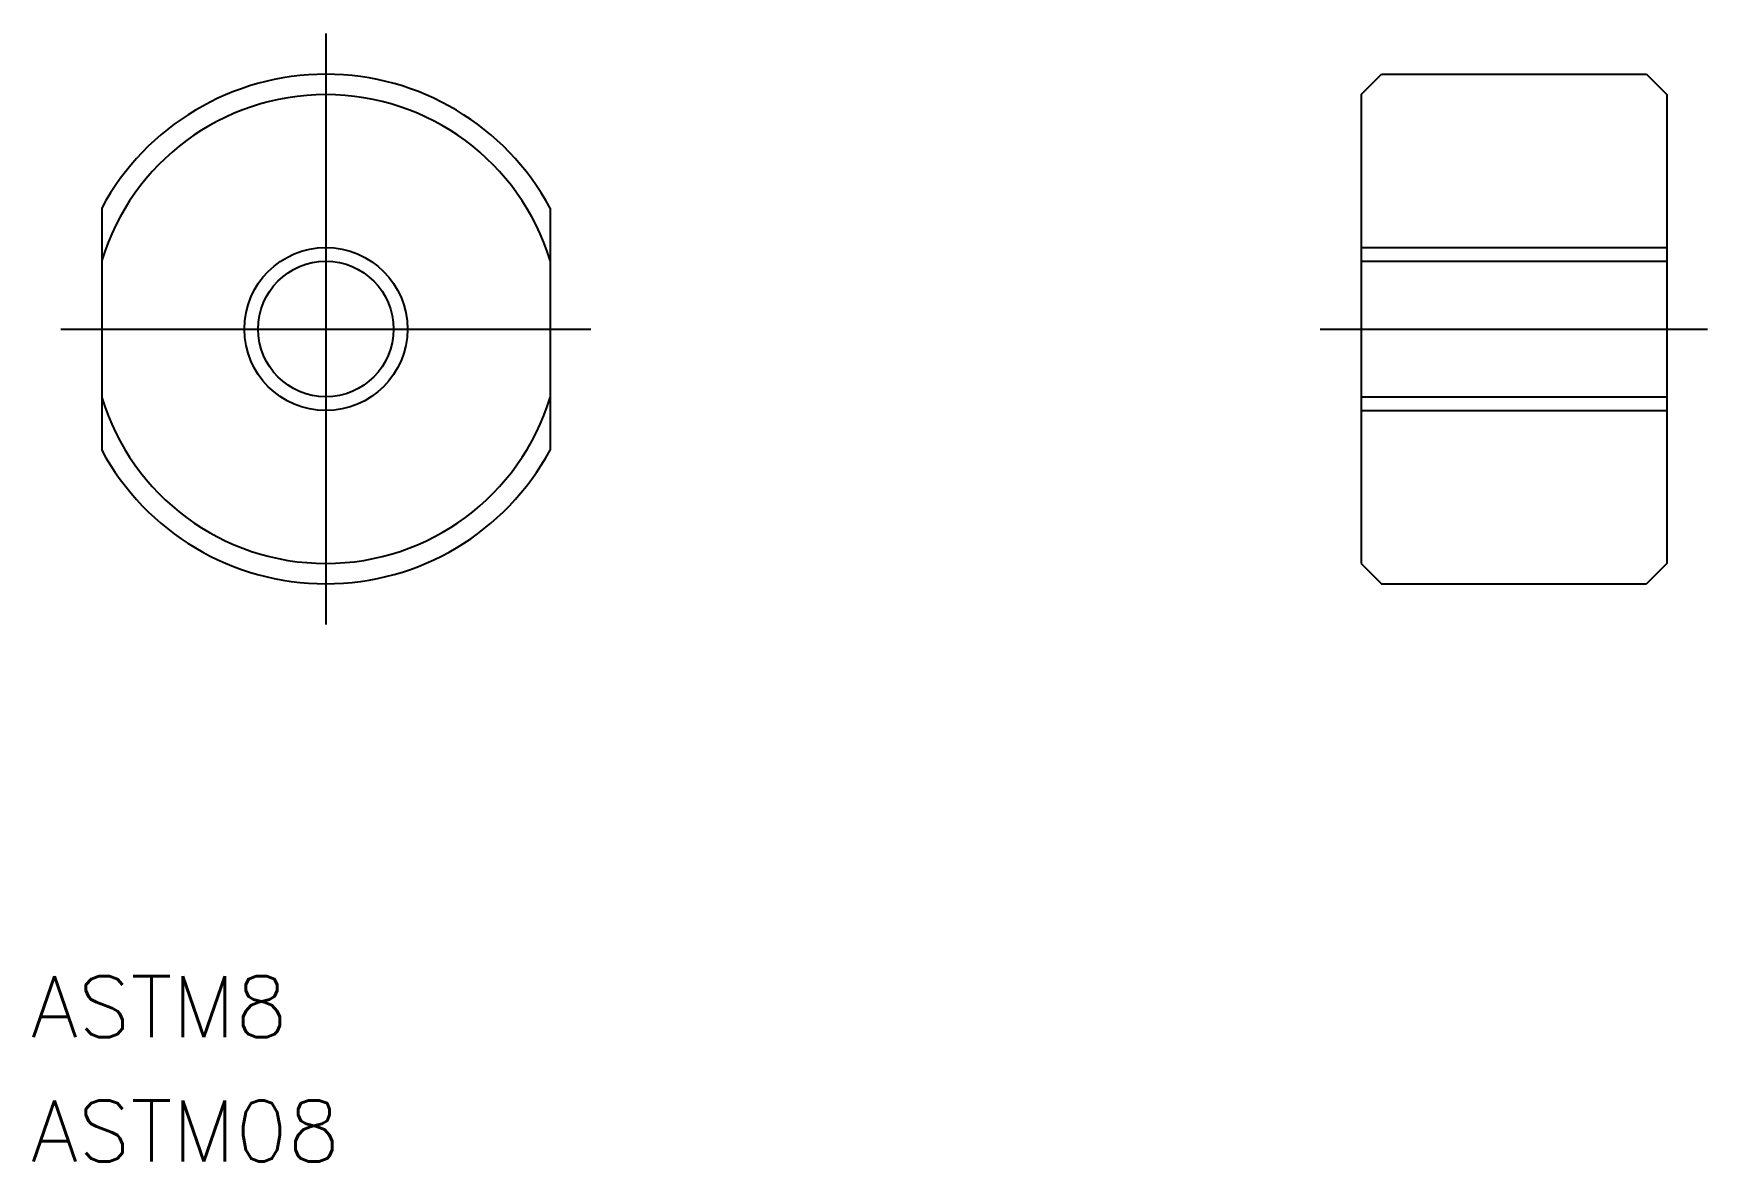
# Model space of a CAD drawing. Extents: x -14.3 to 67.8, y -40.8 to 14.5.
import ezdxf

# ---------------------------------------------------------------- set-up
doc = ezdxf.new("R2010")
doc.units = 0
doc.linetypes.add('CENTER', pattern=[50.8, 31.75, -6.35, 6.35, -6.35])
doc.layers.get('0').update_dxf_attribs({"linetype": 'CONTINUOUS'})
doc.layers.add('CENTER', color=1, linetype='CENTER')
doc.styles.get("Standard").update_dxf_attribs({"font": 'txt.shx', "height": 3, "bigfont": 'bigfont.shx'})

# ---------------------------------------------------------------- blocks, each defined once
blk = doc.blocks.new('*U2')
at = {"color": 7, "linetype": 'CONTINUOUS'}
blk.add_text('ASTM8', height=3, dxfattribs=at).set_placement((-14.474, -34.746))
blk = doc.blocks.new('*U3')
at = {"color": 7, "linetype": 'CONTINUOUS'}
blk.add_text('ASTM08', height=3, dxfattribs=at).set_placement((-14.474, -40.844))

msp = doc.modelspace()

# ---------------------------------------------------------------- linework, layer by layer
at = {"color": 7, "linetype": 'CONTINUOUS'}
for p, q in [((50.782, 11.5), (51.782, 12.5)), ((51.782, 12.5), (64.782, 12.5)), ((64.782, 12.5), (65.782, 11.5)), ((50.782, 11.5), (50.782, -11.5)), ((65.782, 11.5), (65.782, -11.5)), ((-11, 5.937), (-11, -5.937)), ((11, 5.937), (11, -5.937)), ((50.782, 3.324), (65.782, 3.324)), ((50.782, -3.323), (65.782, -3.323)), ((50.782, -11.5), (51.782, -12.5)), ((65.782, -11.5), (64.782, -12.5)), ((51.782, -12.5), (64.782, -12.5))]:
    msp.add_line(p, q, dxfattribs=at)
at = {"color": 3, "linetype": 'CONTINUOUS'}
for p, q in [((50.782, 4), (65.782, 4)), ((50.782, -4), (65.782, -4))]:
    msp.add_line(p, q, dxfattribs=at)
msp.add_circle((0, 0), 4, dxfattribs=at)
at = {"color": 7, "linetype": 'CONTINUOUS'}
msp.add_circle((0, 0), 3.324, dxfattribs=at)
for radius, start, end in [(12.5, 28.35764, 151.64236), (11.5, 16.95743, 163.04257), (11.5, 196.95743, 343.04257), (12.5, 208.35764, 331.64236)]:
    msp.add_arc((0, 0), radius, start, end, dxfattribs=at)
at = {"layer": 'CENTER', "color": 1, "linetype": 'CENTER'}
for p, q in [((0, 14.5), (0, -14.5)), ((-13, 0), (13, 0)), ((48.782, 0), (67.782, 0))]:
    msp.add_line(p, q, dxfattribs=at)

# ---------------------------------------------------------------- block references
at = {"color": 7, "linetype": 'CONTINUOUS'}
for name in ['*U2', '*U3']:
    msp.add_blockref(name, (0, 0), dxfattribs=at)

doc.saveas('drawing.dxf')
